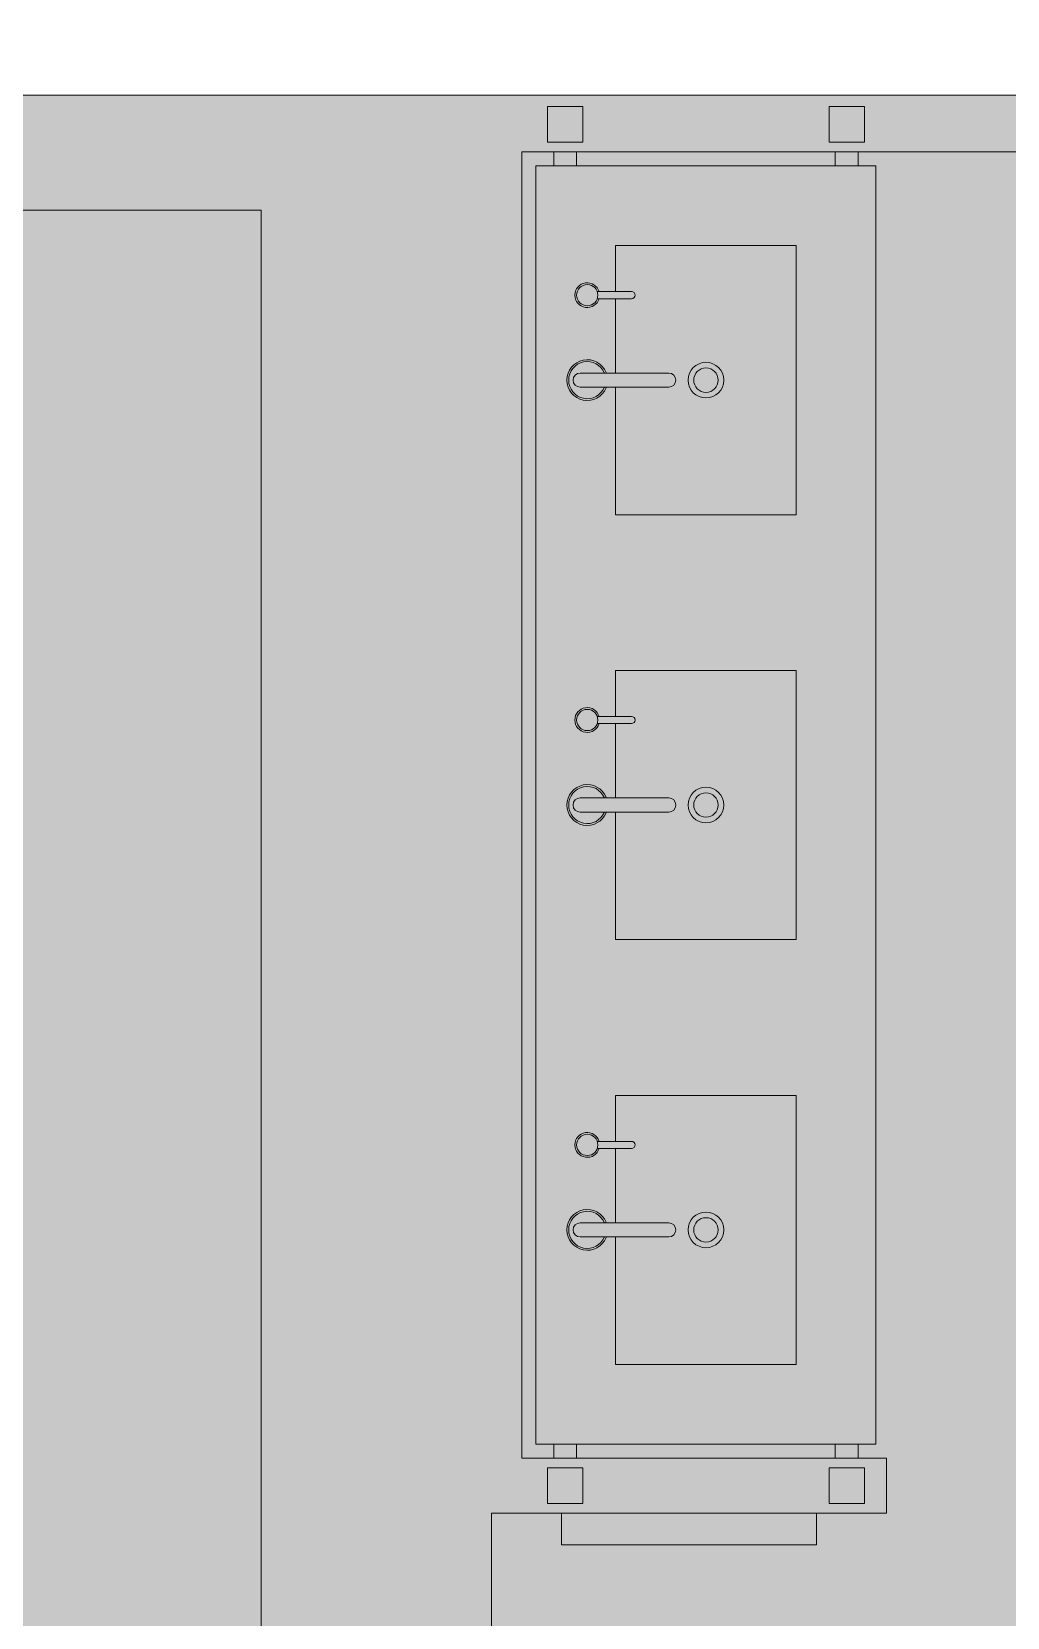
# Model space of a CAD drawing. Header units: inches. Extents: x 1 to 4591, y -953 to 1388.
# Drawn here: x 3192.1 to 3261, y -43.1 to 68.9 of the extents above; entities that cross this region are included whole.
import ezdxf

# ---------------------------------------------------------------- set-up
doc = ezdxf.new("R2010")
doc.units = ezdxf.units.IN
doc.header["$MEASUREMENT"] = 0
for name, color, linetype, lineweight in [('4th Floor Revit Background_dwg', 8, 'Continuous', 9), ('A-DETL-GENF', 92, 'Continuous', 9), ('A-EXIST-CORE', 7, 'Continuous', 9), ('A-FLOR-TOIL-ACCS', 7, 'Continuous', 9), ('A-FLOR-WDWK', 7, 'Continuous', 9), ('P-FIXT', 7, 'Continuous', 9)]:
    doc.layers.add(name, color=color, linetype=linetype, lineweight=lineweight)

# ---------------------------------------------------------------- blocks, each defined once
blk = doc.blocks.new('4th Floor Revit Background_dwg-1506688-4th Floor New Construction - Tel_Data_Elec Plan')
at = {"layer": 'A-EXIST-CORE'}
blk.add_line((2023.85, 905.39), (1553.83, 905.39), dxfattribs=at)
at = {"layer": 'A-EXIST-CORE', "flags": 128}
for points in [[(1704.98, 805.27), (1704.98, 809.14), (1679.23, 809.14), (1679.23, 901.39)], [(1679.23, 901.39), (1821.6, 901.39), (1821.6, 741.39), (1762.6, 741.39), (1762.6, 763.64)], [(1549.82, 898.35), (1549.82, 865.52), (1559.32, 865.52), (1559.32, 687.77), (1660.82, 687.77), (1660.82, 897.27), (1559.32, 897.27), (1559.32, 865.52)], [(1656.34, 678.27), (1697.73, 678.27), (1697.73, 693.52), (1701.1, 693.52), (1701.1, 697.52), (1677.1, 697.52), (1677.1, 805.27), (1704.98, 805.27)]]:
    blk.add_lwpolyline(points, dxfattribs=at)
at = {"layer": 'A-FLOR-TOIL-ACCS'}
for p, q in [((1686.98, 891.52), (1684.56, 891.52)), ((1686.98, 891.02), (1684.56, 891.02)), ((1686.98, 861.52), (1684.56, 861.52)), ((1686.98, 861.02), (1684.56, 861.02)), ((1686.98, 831.52), (1684.56, 831.52)), ((1686.98, 831.02), (1684.56, 831.02))]:
    blk.add_line(p, q, dxfattribs=at)
at = {"layer": 'A-FLOR-TOIL-ACCS', "flags": 128}
blk.add_lwpolyline([(1682.04, 805.27), (1700.04, 805.27), (1700.04, 803.02), (1682.04, 803.02)], close=True, dxfattribs=at)
at = {"layer": 'A-FLOR-TOIL-ACCS'}
for centre in [(1683.85, 891.27), (1683.85, 861.27), (1683.85, 831.27)]:
    blk.add_circle(centre, 0.75, dxfattribs=at)
for centre, radius, start, end in [((1683.85, 891.27), 0.875, 16.6015, 343.3985), ((1686.98, 891.27), 0.25, 270, 90), ((1683.85, 861.27), 0.875, 16.6015, 343.3985), ((1686.98, 861.27), 0.25, 270, 90), ((1683.85, 831.27), 0.875, 16.6015, 343.3985), ((1686.98, 831.27), 0.25, 270, 90)]:
    blk.add_arc(centre, radius, start, end, dxfattribs=at)
at = {"layer": 'A-FLOR-WDWK'}
for p, q in [((1681.48, 900.39), (1681.48, 901.39)), ((1683.1, 900.39), (1683.1, 901.39)), ((1701.35, 900.39), (1701.35, 901.39)), ((1702.98, 900.39), (1702.98, 901.39)), ((1681.48, 810.14), (1681.48, 809.14)), ((1683.1, 810.14), (1683.1, 809.14)), ((1701.35, 810.14), (1701.35, 809.14)), ((1702.98, 810.14), (1702.98, 809.14))]:
    blk.add_line(p, q, dxfattribs=at)
at = {"layer": 'A-FLOR-WDWK', "flags": 128}
for points in [[(1681.04, 902.08), (1681.04, 904.58), (1683.54, 904.58), (1683.54, 902.08)], [(1700.92, 902.08), (1700.92, 904.58), (1703.42, 904.58), (1703.42, 902.08)], [(1704.23, 810.14), (1704.23, 900.39), (1680.23, 900.39), (1680.23, 810.14)], [(1681.04, 808.46), (1681.04, 805.96), (1683.54, 805.96), (1683.54, 808.46)], [(1700.92, 808.46), (1700.92, 805.96), (1703.42, 805.96), (1703.42, 808.46)]]:
    blk.add_lwpolyline(points, close=True, dxfattribs=at)
blk.add_lwpolyline([(1685.85, 854.77), (1685.85, 845.77), (1698.6, 845.77), (1698.6, 864.77), (1685.85, 864.77), (1685.85, 861.52)], dxfattribs=at)
at = {"layer": 'P-FIXT'}
for p, q in [((1685.85, 891.02), (1685.85, 885.77)), ((1683.35, 885.77), (1689.6, 885.77)), ((1683.35, 884.77), (1689.6, 884.77)), ((1685.85, 861.02), (1685.85, 855.77)), ((1683.35, 855.77), (1689.6, 855.77)), ((1683.35, 854.77), (1689.6, 854.77)), ((1685.85, 831.02), (1685.85, 825.77)), ((1683.35, 825.77), (1689.6, 825.77)), ((1683.35, 824.77), (1689.6, 824.77))]:
    blk.add_line(p, q, dxfattribs=at)
at = {"layer": 'P-FIXT', "flags": 128}
for points in [[(1685.85, 884.77), (1685.85, 875.77), (1698.6, 875.77), (1698.6, 894.77), (1685.85, 894.77), (1685.85, 891.52)], [(1685.85, 824.77), (1685.85, 815.77), (1698.6, 815.77), (1698.6, 834.77), (1685.85, 834.77), (1685.85, 831.52)]]:
    blk.add_lwpolyline(points, dxfattribs=at)
at = {"layer": 'P-FIXT'}
for centre, radius in [((1692.23, 885.27), 1.26), ((1692.23, 885.27), 0.862), ((1692.23, 855.27), 1.26), ((1692.23, 855.27), 0.862), ((1692.23, 825.27), 1.26), ((1692.23, 825.27), 0.862)]:
    blk.add_circle(centre, radius, dxfattribs=at)
for centre, radius, start, end in [((1683.85, 885.27), 1.44, 22.3927, 337.6073), ((1683.85, 885.27), 1.31, 22.3927, 337.6073), ((1683.35, 885.27), 0.5, 90, 270), ((1689.6, 885.27), 0.5, 270, 90), ((1683.85, 855.27), 1.44, 22.3927, 337.6073), ((1683.85, 855.27), 1.31, 22.3927, 337.6073), ((1683.35, 855.27), 0.5, 90, 270), ((1689.6, 855.27), 0.5, 270, 90), ((1683.85, 825.27), 1.44, 22.3927, 337.6073), ((1683.85, 825.27), 1.31, 22.3927, 337.6073), ((1683.35, 825.27), 0.5, 90, 270), ((1689.6, 825.27), 0.5, 270, 90)]:
    blk.add_arc(centre, radius, start, end, dxfattribs=at)

msp = doc.modelspace()

# ---------------------------------------------------------------- hatches: boundary and pattern name
at = {"layer": 'A-DETL-GENF'}
h = msp.add_hatch(color=9, dxfattribs=at)
h.paths.add_polyline_path([(3097.3, -162.72), (3245.2, -162.72), (3245.2, -147.94), (3456.83, -147.94), (3456.83, -162.72), (3571.34, -162.72), (3571.34, 64.4), (3097.3, 64.4), (3097.3, 24.53), (3106.79, 24.53), (3106.79, -19.47), (3097.3, -19.47), (3097.3, -77.47), (3106.79, -77.47), (3106.79, -121.47), (3097.3, -121.47), (3097.3, -158.22)], flags=0)
h.paths.add_polyline_path([(4231.23, -162.72), (4231.23, 68.31), (3945.23, 68.31), (3945.23, -162.72), (4221.97, -162.72)], flags=0)
h.paths.add_polyline_path([(2867.81, -160.85), (2965.29, -160.85), (2965.29, -120.86), (2955.79, -120.86), (2955.79, -76.86), (2965.79, -76.86), (2965.79, -18.86), (2955.79, -18.86), (2955.79, 25.14), (2965.29, 25.14), (2965.29, 62.36), (2881.54, 62.36), (2799.66, 144.24), (2742.19, 144.24), (2742.19, 18.14), (2705.21, 18.14), (2705.21, -160.85), (2863.81, -160.85)], flags=0)
h.paths.add_polyline_path([(2221.81, 330.78), (2221.81, 334.78), (2380.8, 334.78), (2494.98, 448.96), (2385.16, 558.75), (2314.52, 558.75), (2314.52, 773.5), (2198.58, 773.5), (2198.58, 330.78)], flags=0)

# ---------------------------------------------------------------- block references
at = {"layer": '4th Floor Revit Background_dwg', "color": 7}
msp.add_blockref('4th Floor Revit Background_dwg-1506688-4th Floor New Construction - Tel_Data_Elec Plan', (1547.47, -840.99), dxfattribs=at)

doc.saveas('drawing.dxf')
